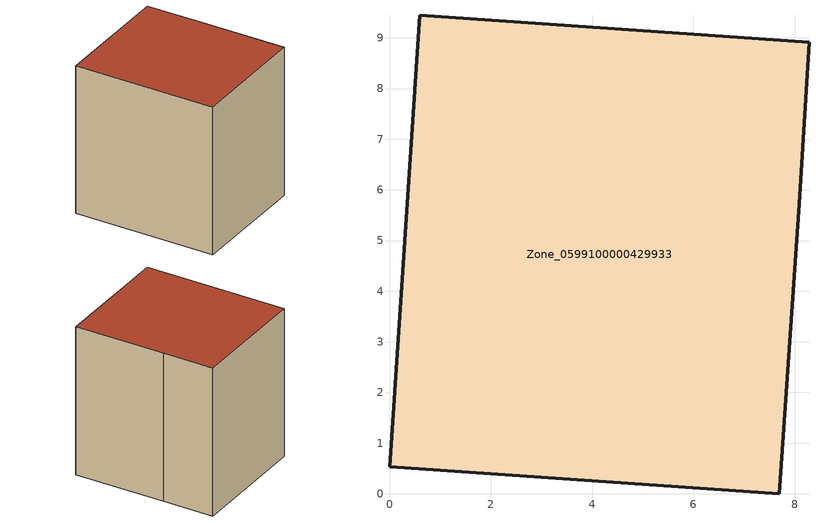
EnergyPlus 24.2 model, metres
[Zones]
Zone_0599100000429933
 floor ground (C_G): 7.69,0 0,0.53 0.6,9.45 8.28,8.91 8.09,5.73 z7.44
 wall outside (C_F): 0,0.53 7.69,0 8.09,5.73 8.28,8.91 0.6,9.45 0,0.53 z7.44:17.02
 roof outside (C_R): 8.09,5.73 8.28,8.91 0.6,9.45 0,0.53 7.69,0 z17.02
[BUILDING]
Pand.0599100000429933: North Axis=0; Terrain=City; Loads Convergence Tolerance Value=0.04; Temperature Convergence Tolerance Value=0.4; Solar Distribution=FullExterior; Maximum Number of Warmup Days=25; Minimum Number of Warmup Days=1
[Site:Location]
Rotterdam.The.Hague.AP_ZH_NLD Design_Conditions: Latitude=51.96; Longitude=4.45; Time Zone=1; Elevation=-4.5
[SITE:GROUNDTEMPERATURE:BUILDINGSURFACE]
18, 18, 18, 18, 18, 18, 18, 18, 18, 18, 18, 18
[MATERIAL] Thermal Absorptance=0.9; Solar Absorptance=0.7; Visible Absorptance=0.7
Name | Roughness | Thickness | Conductivity | Density | Specific Heat
G.TC.2006-2014 | MediumSmooth | 0.15 | 0.06 | 540 | 1210
F.TC.2006-2014 | Rough | 0.3 | 0.12 | 1920 | 840
R.TC.2006-2014 | MediumRough | 0.2 | 0.08 | 1500 | 1000
[CONSTRUCTION]
C_G: G.TC.2006-2014
C_F: F.TC.2006-2014
C_R: R.TC.2006-2014
[ZONE]
Zone_0599100000429933: Type=1; Multiplier=1; Ceiling Height=Autocalculate; Volume=Autocalculate; Floor Area=autocalculate; Part of Total Floor Area=Yes
[ZONEINFILTRATION:DESIGNFLOWRATE]
Infil_Zone_0599100000429933: Zone or ZoneList or Space or SpaceList=Zone_0599100000429933; Schedule=AlwaysOn; Design Flow Rate Calculation Method=Flow/Area; Flow Rate per Floor Area=0.0015; Constant Term Coefficient=1; Temperature Term Coefficient=0; Velocity Term Coefficient=0; Velocity Squared Term Coefficient=0
[HVACTEMPLATE:ZONE:IDEALLOADSAIRSYSTEM]
Zone_0599100000429933: Maximum Heating Supply Air Temperature=50; Minimum Cooling Supply Air Temperature=13; Maximum Heating Supply Air Humidity Ratio=0.0156; Minimum Cooling Supply Air Humidity Ratio=0.0077; Heating Limit=NoLimit; Cooling Limit=NoLimit; Dehumidification Control Type=ConstantSensibleHeatRatio; Cooling Sensible Heat Ratio=0.7; Dehumidification Setpoint=60; Humidification Control Type=None; Humidification Setpoint=30; Outdoor Air Method=None; Outdoor Air Flow Rate per Person=0.00944; Outdoor Air Flow Rate per Zone Floor Area=0; Outdoor Air Flow Rate per Zone=0; Demand Controlled Ventilation Type=None; Outdoor Air Economizer Type=NoEconomizer; Heat Recovery Type=None; Sensible Heat Recovery Effectiveness=0.7; Latent Heat Recovery Effectiveness=0.65
[ZONECONTROL:THERMOSTAT]
ThermostatControl_Zone_0599100000429933: Zone or ZoneList=Zone_0599100000429933; Control Type Schedule=DualSetpointControlType; Control 1=Thermostat_Zone_0599100000429933; Temperature Difference Between Cutout And Setpoint=0
[THERMOSTATSETPOINT:DUALSETPOINT]
Thermostat_Zone_0599100000429933: Heating Setpoint Temperature Schedule=HeatingSetpoint_Zone_0599100000429933; Cooling Setpoint Temperature Schedule=CoolingSetpoint_Zone_0599100000429933
[SCHEDULE:COMPACT]
HeatingSetpoint_Zone_0599100000429933: Through: 12/31, For: AllDays, Until: 24:00, 21
CoolingSetpoint_Zone_0599100000429933: Through: 12/31, For: AllDays, Until: 24:00, 24
DualSetpointControlType: Through: 12/31, For: AllDays, Until: 24:00, 4
AlwaysOn: Through: 12/31, For: AllDays, Until: 24:00, 1
